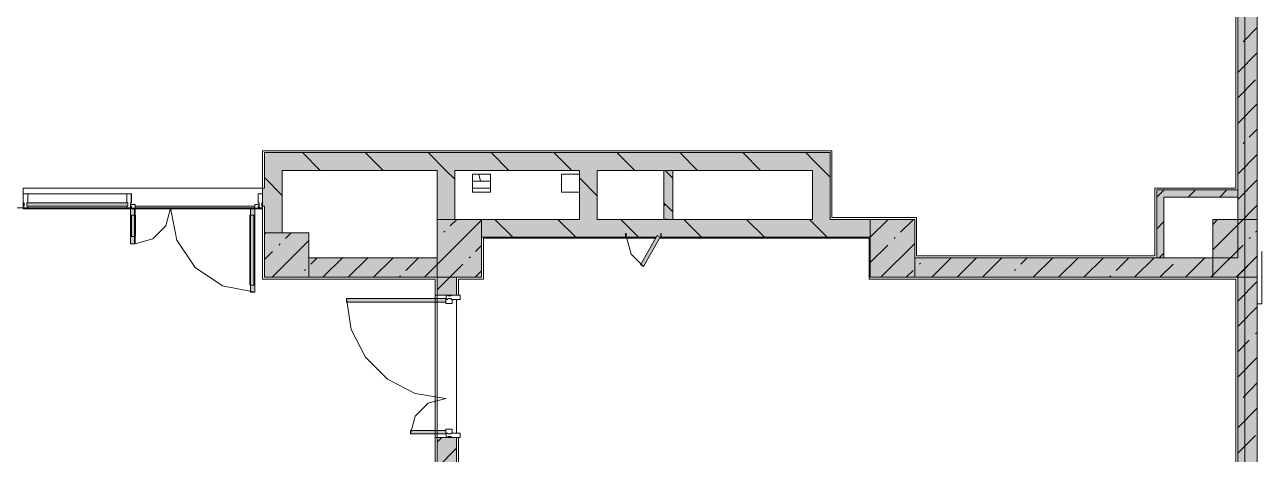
# Model space of a CAD drawing. Header units: millimetres. Extents: x -3817 to 677485, y -22715 to 103890.
# Drawn here: x 21089 to 21198.1, y -19533.7 to -19495.7 of the extents above; entities that cross this region are included whole.
import ezdxf

# ---------------------------------------------------------------- set-up
doc = ezdxf.new("R2010")
doc.units = ezdxf.units.MM
doc.layers.add('PDF _Геометрия', color=7, linetype='Continuous', true_color=0x1d1d1d)
doc.layers.add('PDF _Сплошная заливка', color=7, linetype='Continuous', true_color=0xffffff)

msp = doc.modelspace()

# ---------------------------------------------------------------- hatches: boundary and pattern name
at = {"layer": 'PDF _Сплошная заливка', "transparency": 33554559}
for points in [[(21196.35, -19571.98), (21198.08, -19571.98), (21198.08, -19484.74), (21196.35, -19484.74), (21196.35, -19571.16)], [(21158.71, -19508.6), (21158.71, -19507.03), (21110.21, -19507.03), (21110.21, -19508.6), (21155.13, -19508.6)], [(21110.21, -19514.11), (21111.79, -19514.11), (21111.79, -19508.6), (21110.21, -19508.6), (21110.21, -19513.93)], [(21189.19, -19516.32), (21189.82, -19516.32), (21189.82, -19510.33), (21189.19, -19510.33), (21189.19, -19513.93)], [(21098.12, -19511.77), (21098.12, -19511.46), (21089.19, -19511.46), (21089.19, -19511.77), (21096.41, -19511.77)], [(21125.77, -19518.05), (21129.42, -19518.05), (21129.42, -19512.93), (21125.49, -19512.93), (21125.49, -19518.05)], [(21163.83, -19514.51), (21163.83, -19512.93), (21129.42, -19512.93), (21129.42, -19514.51), (21144.89, -19514.51), (21144.98, -19514.35), (21145.33, -19514.51), (21155.13, -19514.51)], [(21184.5, -19518.05), (21196.35, -19518.05), (21196.35, -19516.32), (21167.77, -19516.32), (21167.77, -19518.05)]]:
    msp.add_hatch(color=256, dxfattribs=at).paths.add_polyline_path(points)
h = msp.add_hatch(color=256, dxfattribs=at)
h.paths.add_polyline_path([(21125.49, -19541.67), (21127.22, -19541.67), (21127.22, -19532.22), (21125.49, -19532.22), (21125.49, -19540.34)], flags=0)
h.paths.add_polyline_path([(21125.49, -19519.63), (21127.22, -19519.63), (21127.22, -19518.05), (21125.49, -19518.05)], flags=0)
at = {"layer": 'PDF _Сплошная заливка', "true_color": 0xe2e2e2, "transparency": 33554559}
msp.add_hatch(color=254, dxfattribs=at).paths.add_polyline_path([(21125.77, -19520.26), (21126.28, -19520.26), (21126.28, -19519.94), (21117.47, -19519.94), (21117.47, -19520.26)])

# ---------------------------------------------------------------- linework, layer by layer
at = {"layer": 'PDF _Геометрия', "color": 253, "lineweight": 9, "true_color": 0xaaaaaa}
for points in [[(21196.98, -19618.88), (21196.98, -19525.3), (21196.98, -19524.9), (21196.98, -19431.32)], [(21198.08, -19513.93), (21198.08, -19453.33), (21198.08, -19484.59), (21198.08, -19512.93), (21198.08, -19518.05), (21198.08, -19520.41), (21198.08, -19518.05)], [(21110.05, -19510.67), (21110.05, -19506.87), (21160.44, -19506.87), (21160.44, -19512.77), (21167.93, -19512.77), (21167.93, -19516.15), (21189.03, -19516.15), (21189.03, -19510.18), (21196.19, -19510.18), (21196.19, -19484.74), (21196.19, -19510.18), (21189.03, -19510.18), (21189.03, -19516.15), (21167.93, -19516.15), (21167.93, -19512.77), (21160.44, -19512.77), (21160.44, -19506.87), (21110.05, -19506.87), (21110.05, -19510.18)], [(21130.22, -19509.55), (21130.22, -19508.94), (21128.64, -19508.94), (21128.64, -19509.55)], [(21129.35, -19509.55), (21129.18, -19508.94)], [(21128.64, -19510.18), (21128.64, -19510.51), (21130.22, -19510.51), (21130.22, -19510.18)], [(21098.36, -19511.91), (21056.99, -19511.91), (21056.99, -19518.21), (21018.87, -19518.21), (21018.87, -19516), (21017.68, -19516), (21018.87, -19516), (21018.87, -19518.21), (21056.99, -19518.21), (21056.99, -19511.91), (21071.87, -19511.91), (21071.87, -19511.75), (21071.87, -19512), (21084.62, -19512), (21084.62, -19511.75), (21084.62, -19511.91), (21088.87, -19511.91), (21088.87, -19511.75)], [(21088.87, -19511.46), (21088.87, -19512), (21110.05, -19512), (21110.05, -19511.46)], [(21098.36, -19511.62), (21098.76, -19511.62), (21098.76, -19511.93), (21098.36, -19511.93)], [(21109.35, -19511.91), (21098.76, -19511.91)], [(21109.35, -19511.93), (21109.35, -19519.37), (21106.5, -19518.81), (21104.08, -19517.19), (21102.47, -19514.78), (21101.91, -19511.93), (21101.48, -19513.51), (21100.33, -19514.66), (21098.76, -19515.08), (21098.76, -19511.93)], [(21109.74, -19511.93), (21109.35, -19511.93), (21109.35, -19511.62), (21109.74, -19511.62)], [(21110.05, -19511.91), (21110.05, -19518.21), (21125.33, -19518.21), (21110.05, -19518.21), (21110.05, -19511.91), (21109.74, -19511.91)], [(21110.05, -19511.75), (21110.05, -19512)], [(21098.36, -19512.56), (21098.72, -19512.56)], [(21098.44, -19514.45), (21098.44, -19512.56)], [(21098.79, -19514.45), (21098.79, -19512.56)], [(21108.92, -19518.74), (21108.92, -19512.56)], [(21109.35, -19512.56), (21108.99, -19512.56)], [(21109.27, -19518.74), (21109.27, -19512.56)], [(21098.36, -19514.45), (21098.72, -19514.45)], [(21142.26, -19514.51), (21142.66, -19516), (21143.76, -19517.1)], [(21125.49, -19532.22), (21125.33, -19532.22), (21125.33, -19538.52), (21114.46, -19538.52), (21114.46, -19541.51), (21111.63, -19541.51), (21111.63, -19541.61), (21111.63, -19541.51), (21114.46, -19541.51), (21114.46, -19538.52), (21125.33, -19538.52), (21125.33, -19518.21), (21125.33, -19519.62), (21125.49, -19519.62), (21125.33, -19519.62), (21125.33, -19532.22), (21126.75, -19532.22)], [(21109.35, -19518.74), (21108.99, -19518.74)], [(21126.83, -19520.02), (21126.83, -19520.37), (21126.28, -19520.37), (21126.28, -19519.94), (21117.47, -19519.94), (21117.9, -19522.67), (21119.15, -19525.12), (21121.1, -19527.07), (21123.56, -19528.33), (21126.28, -19528.76), (21124.71, -19529.18), (21123.55, -19530.33), (21123.13, -19531.91), (21126.28, -19531.91), (21126.28, -19531.47), (21126.83, -19531.47), (21126.83, -19531.83)], [(21126.44, -19519.94), (21126.75, -19519.94)], [(21127.22, -19519.62), (21127.38, -19519.62), (21127.22, -19519.62)], [(21126.44, -19531.91), (21126.75, -19531.91)], [(21129.42, -19571.98), (21129.42, -19571.83), (21127.38, -19571.83), (21127.38, -19532.22), (21127.38, -19571.83), (21129.42, -19571.83), (21129.42, -19574.02), (21163.67, -19574.02), (21163.67, -19571.83), (21167.93, -19571.83), (21167.93, -19574.03), (21193.2, -19574.03), (21193.2, -19570.29), (21195.67, -19570.29), (21193.2, -19570.29), (21193.2, -19574.03), (21167.93, -19574.03), (21167.93, -19571.83), (21163.67, -19571.83), (21163.67, -19574.02), (21129.42, -19574.02)]]:
    msp.add_lwpolyline(points, dxfattribs=at)
at = {"layer": 'PDF _Геометрия', "color": 7, "lineweight": 9}
for points in [[(21196.35, -19510.96), (21196.35, -19516.32), (21189.82, -19516.32), (21189.82, -19510.96), (21196.35, -19510.96), (21196.35, -19510.33), (21196.35, -19484.74), (21198.08, -19484.74), (21198.08, -19571.98), (21196.35, -19571.98), (21196.35, -19571.04)], [(21196.82, -19497.24), (21198.08, -19495.97)], [(21198.08, -19496.79), (21198.08, -19500.73)], [(21196.35, -19499.95), (21198.08, -19498.21)], [(21196.35, -19502.19), (21197.94, -19500.6)], [(21196.35, -19504.44), (21198.08, -19502.7)], [(21198.08, -19503.09), (21198.08, -19507.03)], [(21197.38, -19505.65), (21198.08, -19504.95)], [(21196.82, -19506.22), (21196.91, -19506.12)], [(21145.33, -19514.51), (21163.83, -19514.51), (21163.83, -19512.93), (21160.29, -19512.93), (21160.29, -19507.03), (21158.71, -19507.03), (21110.21, -19507.03), (21110.21, -19508.6), (21110.21, -19510.18), (21110.05, -19510.18), (21110.05, -19511.75), (21110.21, -19511.75), (21110.21, -19514.11), (21111.79, -19514.11), (21111.79, -19508.6), (21125.49, -19508.6), (21125.49, -19512.93), (21125.49, -19514.51)], [(21115.15, -19508.6), (21113.57, -19507.03)], [(21120.72, -19508.6), (21119.14, -19507.03)], [(21127.06, -19509.38), (21126.28, -19508.6), (21124.71, -19507.03)], [(21131.85, -19508.6), (21130.28, -19507.03)], [(21137.42, -19508.6), (21135.84, -19507.03)], [(21142.99, -19508.6), (21141.41, -19507.03)], [(21148.55, -19508.6), (21146.98, -19507.03)], [(21154.12, -19508.6), (21152.55, -19507.03)], [(21160.29, -19509.2), (21158.71, -19507.63), (21158.12, -19507.03)], [(21196.35, -19508.93), (21198.08, -19507.19)], [(21111.79, -19510.81), (21110.21, -19509.23)], [(21128.64, -19509.55), (21130.22, -19509.55)], [(21128.64, -19509.55), (21129.42, -19509.55), (21128.64, -19509.55)], [(21139.66, -19510.85), (21138.09, -19509.27)], [(21196.35, -19511.17), (21198.08, -19509.44)], [(21198.08, -19509.39), (21198.08, -19512.93)], [(21088.87, -19510.67), (21088.87, -19510.18), (21110.05, -19510.18), (21110.05, -19510.67)], [(21089.27, -19510.67), (21098.04, -19510.67)], [(21130.22, -19510.18), (21128.64, -19510.18), (21129.42, -19510.18), (21128.64, -19510.18)], [(21196.35, -19510.33), (21189.82, -19510.33), (21189.19, -19510.33), (21189.19, -19516.32), (21167.77, -19516.32), (21167.77, -19518.05), (21196.35, -19518.05), (21196.35, -19570.45), (21196.35, -19570.55)], [(21189.19, -19510.97), (21189.82, -19510.34), (21189.83, -19510.33)], [(21191.98, -19510.96), (21192.61, -19510.33)], [(21194.76, -19510.96), (21195.39, -19510.33)], [(21089.27, -19511.77), (21089.27, -19511.91), (21089.27, -19511.77), (21098.04, -19511.77)], [(21098.04, -19511.77), (21098.04, -19511.91), (21098.04, -19511.77)], [(21109.35, -19511.75), (21098.76, -19511.75)], [(21110.05, -19511.46), (21110.05, -19511.75)], [(21196.35, -19513.42), (21198.08, -19511.68)], [(21124.37, -19518.05), (21125.49, -19516.93), (21129.42, -19512.99)], [(21126.66, -19513.51), (21127.24, -19512.93)], [(21132.19, -19514.51), (21130.61, -19512.93)], [(21137.76, -19514.51), (21136.18, -19512.93)], [(21143.32, -19514.51), (21141.75, -19512.93)], [(21148.89, -19514.51), (21147.32, -19512.93)], [(21154.46, -19514.51), (21152.89, -19512.93)], [(21160.03, -19514.51), (21158.45, -19512.93)], [(21163.83, -19514.5), (21165.41, -19512.93)], [(21166.51, -19514.07), (21167.65, -19512.93)], [(21194.15, -19515.62), (21196.84, -19512.93)], [(21194.15, -19513.38), (21194.57, -19512.95)], [(21110.21, -19514.24), (21110.34, -19514.11)], [(21112.07, -19514.63), (21112.59, -19514.11)], [(21126.1, -19514.07), (21126.19, -19513.98)], [(21189.19, -19513.76), (21189.82, -19513.13)], [(21110.9, -19518.05), (21114.15, -19514.8)], [(21111.51, -19515.2), (21111.6, -19515.1)], [(21125.49, -19514.68), (21125.54, -19514.63)], [(21128.9, -19515.76), (21129.42, -19515.24)], [(21129.42, -19514.51), (21142.18, -19514.51), (21144.89, -19514.51)], [(21163.83, -19516.75), (21165.39, -19515.2)], [(21164.78, -19518.05), (21167.77, -19515.06)], [(21165.95, -19514.63), (21166.04, -19514.54)], [(21194.15, -19517.87), (21196.82, -19515.2), (21196.35, -19515.66)], [(21110.21, -19516.49), (21110.94, -19515.76)], [(21114.31, -19516.88), (21114.88, -19516.32)], [(21115.39, -19518.05), (21117.12, -19516.32)], [(21117.63, -19518.05), (21119.36, -19516.32)], [(21119.88, -19518.05), (21121.61, -19516.32)], [(21122.73, -19517.44), (21123.85, -19516.32)], [(21128.34, -19516.32), (21128.44, -19516.23)], [(21168.75, -19516.32), (21168.75, -19516.32)], [(21169.27, -19518.05), (21171, -19516.32)], [(21171.51, -19518.05), (21173.24, -19516.32)], [(21173.76, -19518.05), (21175.49, -19516.32)], [(21177.17, -19516.88), (21177.73, -19516.32)], [(21178.25, -19518.05), (21179.98, -19516.32)], [(21180.49, -19518.05), (21182.22, -19516.32)], [(21182.74, -19518.05), (21184.47, -19516.32)], [(21185.59, -19517.44), (21186.71, -19516.32)], [(21187.23, -19518.05), (21188.96, -19516.32)], [(21189.19, -19516.32), (21189.82, -19516.32)], [(21189.41, -19516.32), (21189.82, -19515.91)], [(21191.2, -19516.32), (21191.2, -19516.32)], [(21191.72, -19518.05), (21193.45, -19516.32)], [(21194.01, -19518), (21195.69, -19516.32)], [(21198.08, -19525.56), (21198.08, -19521.66), (21198.08, -19520.41), (21198.48, -19520.41), (21198.48, -19515.77)], [(21113.75, -19517.44), (21113.84, -19517.35)], [(21125.49, -19519.17), (21126.61, -19518.05), (21127.78, -19516.88)], [(21168.19, -19516.88), (21168.29, -19516.79)], [(21176.61, -19517.44), (21176.7, -19517.35)], [(21189.47, -19518.05), (21190.64, -19516.88)], [(21113.14, -19518.05), (21113.19, -19518)], [(21122.17, -19518), (21122.26, -19517.91)], [(21127.22, -19518.05), (21127.22, -19519.62)], [(21128.86, -19518.05), (21129.42, -19517.48)], [(21167.02, -19518.05), (21167.63, -19517.44)], [(21176, -19518.05), (21176.05, -19518)], [(21185.03, -19518), (21185.12, -19517.91)], [(21196.35, -19520.15), (21198.08, -19518.42)], [(21198.08, -19518.05), (21198.08, -19520.41)], [(21125.49, -19532.22), (21125.49, -19519.63), (21126.75, -19519.63)], [(21127.22, -19520.02), (21127.22, -19531.83)], [(21196.35, -19522.4), (21198.08, -19520.66)], [(21196.35, -19524.64), (21197.38, -19523.61)], [(21197.94, -19523.05), (21198.03, -19522.96)], [(21196.35, -19526.89), (21198.08, -19525.15)], [(21196.82, -19528.67), (21198.08, -19527.4)], [(21198.08, -19531.86), (21198.08, -19527.92)], [(21196.35, -19531.38), (21198.08, -19529.64)], [(21125.49, -19532.64), (21125.91, -19532.22)], [(21127.22, -19567.46), (21127.22, -19571.98), (21127.22, -19541.67), (21127.22, -19532.22), (21125.49, -19532.22), (21125.49, -19538.68), (21125.49, -19536.63)], [(21125.49, -19534.27), (21125.49, -19532.22), (21126.75, -19532.22)], [(21127.22, -19532.22), (21127.22, -19535.77)], [(21196.35, -19533.62), (21197.94, -19532.03)], [(21125.49, -19534.89), (21127.22, -19533.16)]]:
    msp.add_lwpolyline(points, dxfattribs=at)
for points in [[(21127.06, -19512.93), (21127.06, -19508.6), (21138.09, -19508.6), (21138.09, -19512.93)], [(21158.71, -19512.93), (21145.33, -19512.93), (21142.18, -19512.93), (21139.66, -19512.93), (21139.66, -19508.6), (21158.71, -19508.6)], [(21146.35, -19512.93), (21146.35, -19508.6), (21145.56, -19508.6), (21145.56, -19512.93)], [(21088.95, -19511.46), (21088.95, -19511.77), (21088.87, -19511.77), (21088.87, -19511.91), (21089.27, -19511.91), (21089.27, -19511.77), (21089.19, -19511.77), (21089.19, -19511.46), (21089.27, -19511.46), (21089.27, -19510.67), (21088.87, -19510.67), (21088.87, -19511.46)], [(21098.04, -19511.46), (21089.27, -19511.46), (21089.27, -19510.67), (21098.04, -19510.67)], [(21098.12, -19511.46), (21098.12, -19511.77), (21098.04, -19511.77), (21098.04, -19511.91), (21098.43, -19511.91), (21098.43, -19511.77), (21098.35, -19511.77), (21098.35, -19511.46), (21098.43, -19511.46), (21098.43, -19510.67), (21098.04, -19510.67), (21098.04, -19511.46)], [(21098.13, -19511.46), (21098.13, -19511.77), (21098.05, -19511.77), (21098.05, -19511.91), (21098.44, -19511.91), (21098.44, -19511.77), (21098.36, -19511.77), (21098.36, -19511.46), (21098.44, -19511.46), (21098.44, -19510.67), (21098.05, -19510.67), (21098.05, -19511.46)], [(21109.74, -19511.77), (21109.66, -19511.77), (21109.66, -19511.91), (21110.05, -19511.91), (21110.05, -19511.77), (21109.98, -19511.77), (21109.98, -19511.46), (21110.05, -19511.46), (21110.05, -19510.67), (21109.66, -19510.67), (21109.66, -19511.46), (21109.74, -19511.46)], [(21098.12, -19511.46), (21089.19, -19511.46), (21089.19, -19511.77), (21098.12, -19511.77)], [(21098.04, -19511.91), (21089.27, -19511.91)], [(21129.42, -19518.05), (21129.42, -19512.93), (21125.49, -19512.93), (21125.49, -19518.05)], [(21167.77, -19518.05), (21167.77, -19512.93), (21163.83, -19512.93), (21163.83, -19518.05)], [(21194.15, -19518.05), (21198.08, -19518.05), (21198.08, -19512.93), (21194.15, -19512.93)], [(21114.15, -19514.11), (21110.21, -19514.11), (21110.21, -19518.05), (21114.15, -19518.05)], [(21198.08, -19513.93), (21197.94, -19514.07)], [(21197.47, -19514.54), (21197.38, -19514.63)], [(21125.49, -19516.32), (21114.15, -19516.32), (21114.15, -19518.05), (21125.49, -19518.05)], [(21198.08, -19516.17), (21196.21, -19518.05), (21196.35, -19517.91)], [(21127.22, -19519.63), (21127.22, -19518.05), (21125.49, -19518.05), (21125.49, -19519.63)], [(21126.75, -19519.7), (21126.44, -19519.7), (21126.44, -19519.63), (21126.31, -19519.63), (21126.31, -19520.02), (21126.44, -19520.02), (21126.44, -19519.94), (21126.75, -19519.94), (21126.75, -19520.02), (21127.54, -19520.02), (21127.54, -19519.63), (21126.75, -19519.63)], [(21126.44, -19531.91), (21126.44, -19531.83), (21126.31, -19531.83), (21126.31, -19532.22), (21126.44, -19532.22), (21126.44, -19532.14), (21126.75, -19532.14), (21126.75, -19532.22), (21127.54, -19532.22), (21127.54, -19531.83), (21126.75, -19531.83), (21126.75, -19531.91)]]:
    msp.add_lwpolyline(points, close=True, dxfattribs=at)
at = {"layer": 'PDF _Геометрия', "color": 8, "lineweight": 9, "true_color": 0x787878}
for points in [[(21146.35, -19509.28), (21145.67, -19508.6)], [(21146.35, -19512.25), (21145.56, -19511.46)], [(21145.57, -19511.62), (21145.67, -19511.71)], [(21145.65, -19512.9), (21145.78, -19512.89)], [(21146.21, -19512.93), (21146.35, -19512.88)]]:
    msp.add_lwpolyline(points, dxfattribs=at)
at = {"layer": 'PDF _Геометрия', "color": 253, "lineweight": 9, "true_color": 0xaaaaaa}
for points in [[(21128.64, -19508.94), (21130.22, -19508.94), (21130.22, -19510.51), (21128.64, -19510.51)], [(21138.09, -19508.94), (21136.51, -19508.94), (21136.51, -19510.51), (21138.09, -19510.51)], [(21136.51, -19508.94), (21138.09, -19508.94), (21138.09, -19510.51), (21136.51, -19510.51)], [(21098.76, -19511.93), (21098.76, -19511.62), (21098.36, -19511.62), (21098.76, -19511.62), (21098.76, -19511.93), (21098.36, -19511.93)], [(21098.36, -19511.93), (21098.76, -19511.93), (21098.76, -19511.62), (21098.36, -19511.62)], [(21098.72, -19511.93), (21098.36, -19511.93), (21098.36, -19515.08), (21098.72, -19515.08), (21098.72, -19511.93), (21098.36, -19511.93), (21098.36, -19515.08), (21098.72, -19515.08)], [(21108.99, -19511.93), (21109.35, -19511.93), (21109.35, -19519.37), (21108.99, -19519.37), (21108.99, -19511.93), (21108.99, -19519.37), (21109.35, -19519.37), (21109.35, -19511.93)], [(21109.35, -19511.93), (21109.35, -19511.62), (21109.74, -19511.62), (21109.35, -19511.62), (21109.35, -19511.93), (21109.74, -19511.93)], [(21109.35, -19511.93), (21109.74, -19511.93), (21109.74, -19511.62), (21109.35, -19511.62)], [(21127.38, -19519.62), (21127.38, -19518.21), (21129.59, -19518.21), (21129.59, -19514.58), (21144.85, -19514.58), (21129.59, -19514.58), (21129.59, -19518.21), (21127.38, -19518.21)], [(21142.22, -19514.19), (21142.18, -19514.19), (21142.18, -19514.51), (21142.22, -19514.51)], [(21143.76, -19517.1), (21145.25, -19514.51), (21144.98, -19514.35), (21143.49, -19516.94)], [(21145.21, -19514.58), (21163.72, -19514.58), (21163.72, -19518.21), (21196.19, -19518.21), (21196.19, -19570.29), (21196.01, -19570.29), (21196.19, -19570.29), (21196.19, -19518.21), (21163.72, -19518.21), (21163.72, -19514.58)], [(21145.29, -19514.19), (21145.29, -19514.51), (21145.33, -19514.51), (21145.33, -19514.19)], [(21126.28, -19520.26), (21126.28, -19519.94), (21117.47, -19519.94), (21117.47, -19520.26)], [(21126.28, -19531.59), (21123.13, -19531.59), (21123.13, -19531.91), (21126.28, -19531.91)]]:
    msp.add_lwpolyline(points, close=True, dxfattribs=at)
at = {"layer": 'PDF _Сплошная заливка', "lineweight": 60, "transparency": 33554559}
for points in [[(21160.29, -19512.93), (21160.29, -19507.03), (21158.71, -19512.93), (21158.71, -19507.03)], [(21125.49, -19512.93), (21127.06, -19512.93), (21125.49, -19508.6), (21127.06, -19508.6)], [(21139.66, -19512.93), (21139.66, -19508.6), (21138.09, -19512.93), (21138.09, -19508.6)], [(21146.35, -19512.93), (21146.35, -19508.6), (21145.56, -19512.93), (21145.56, -19508.6)], [(21110.21, -19511.75), (21110.21, -19510.18), (21110.05, -19511.75), (21110.05, -19510.18)], [(21196.35, -19510.96), (21196.35, -19510.33), (21189.82, -19510.96), (21189.82, -19510.33)], [(21167.77, -19518.05), (21167.77, -19512.93), (21163.83, -19518.05), (21163.83, -19512.93)], [(21198.08, -19518.05), (21198.08, -19512.93), (21194.15, -19518.05), (21194.15, -19512.93)], [(21114.15, -19518.05), (21114.15, -19514.11), (21110.21, -19518.05), (21110.21, -19514.11)], [(21125.49, -19518.05), (21125.49, -19516.32), (21114.15, -19518.05), (21114.15, -19516.32)]]:
    msp.add_solid(points, dxfattribs=at)
at = {"layer": 'PDF _Сплошная заливка', "color": 254, "lineweight": 60, "true_color": 0xe2e2e2, "transparency": 33554559}
for points in [[(21098.72, -19515.08), (21098.72, -19511.93), (21098.36, -19515.08), (21098.36, -19511.93)], [(21109.35, -19519.37), (21109.35, -19511.93), (21108.99, -19519.37), (21108.99, -19511.93)], [(21143.76, -19517.1), (21145.25, -19514.51), (21143.49, -19516.94), (21144.98, -19514.35)], [(21123.13, -19531.91), (21126.28, -19531.91), (21123.13, -19531.59), (21126.28, -19531.59)]]:
    msp.add_solid(points, dxfattribs=at)

doc.saveas('drawing.dxf')
